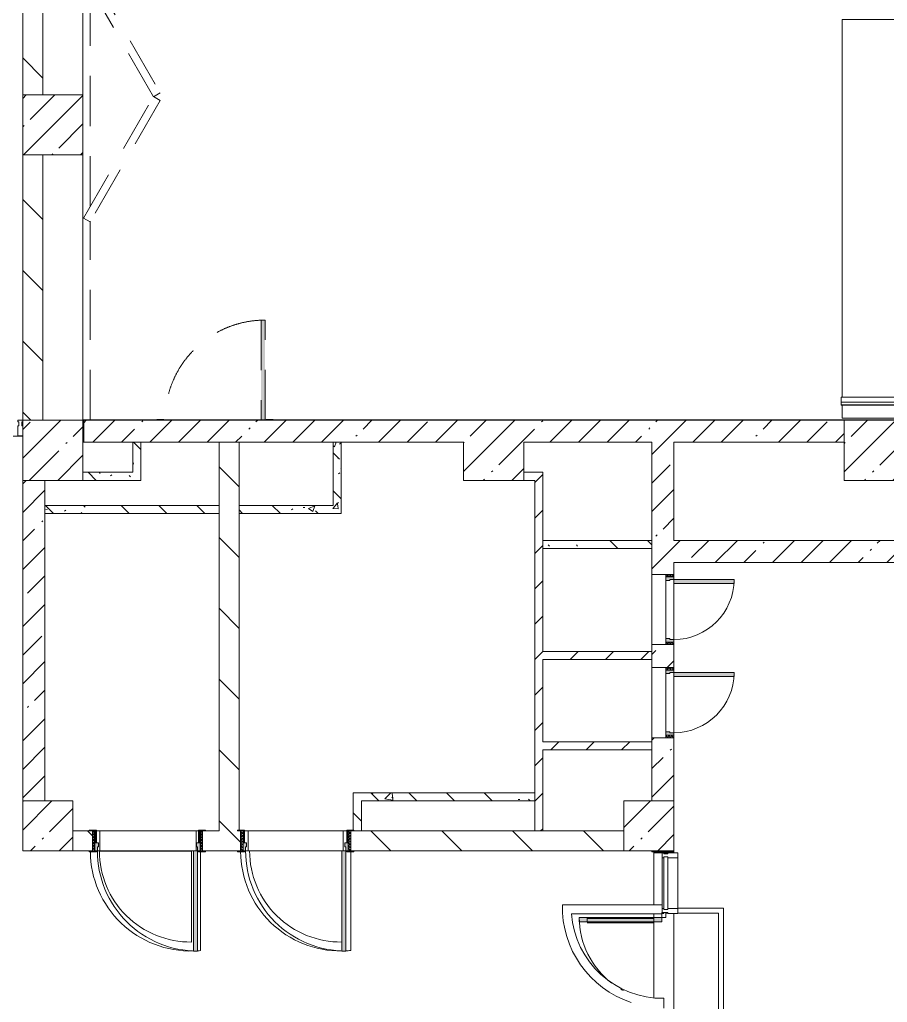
# Model space of a CAD drawing. Header units: millimetres. Extents: x 81094 to 272713, y -8553 to 29000.
# Drawn here: x 159383 to 168043, y 9388 to 19200 of the extents above; entities that cross this region are included whole.
import ezdxf

# ---------------------------------------------------------------- set-up
doc = ezdxf.new("R2010")
doc.units = ezdxf.units.MM
doc.linetypes.add('200_ШТРИХ__ш1_п0_6_', pattern=[800, 500, -300])
for name, color, linetype, lineweight, true_color in [('A-DETL-GENF-2', 7, 'Continuous', 5, 0xe2e2e2), ('A-DETL-GENF-4', 7, 'Continuous', 5, 0xaaaaaa), ('A-DOOR-4', 7, 'Continuous', 5, 0xe2e2e2), ('A-DOOR-5', 7, 'Continuous', 5, 0xaaaaaa), ('A-DOOR-FRAM-2', 7, 'Continuous', 5, 0xe2e2e2), ('A-DOOR-FRAM-4', 7, 'Continuous', 5, 0xaaaaaa), ('A-FLOR-1', 7, 'Continuous', 5, 0xaaaaaa), ('A-WALL-PATT-1', 7, 'Continuous', 5, 0x787878), ('I-WALL-5', 7, 'Continuous', 5, 0x787878)]:
    doc.layers.add(name, color=color, linetype=linetype, lineweight=lineweight, true_color=true_color)
for name, color, linetype, lineweight in [('A-DETL-MBND-1', 7, '200_ШТРИХ__ш1_п0_6_', 9), ('A-GLAZ-CURT-2', 7, 'Continuous', 5), ('A-GLAZ-CWMG-2', 7, 'Continuous', 5), ('A-WALL', 7, 'Continuous', 9), ('A-WALL-5', 7, 'Continuous', 5), ('I-WALL-3', 7, 'Continuous', 5), ('S-COLS-1', 7, 'Continuous', 5), ('S-STRS-3', 7, 'Continuous', 5)]:
    doc.layers.add(name, color=color, linetype=linetype, lineweight=lineweight)
pattern_1 = [(135, (145702.9, 0), (-353.5534, -353.5534), [])]
pattern_2 = [(45, (145702.9, 0), (-285.123, 285.123), []), (45, (145988.04, 0), (-285.123, 285.123), [504.031, -100.806, 16.764, -84.042])]
pattern_3 = [(45, (145702.92, 0), (-176.7767, 176.7767), [])]
pattern_4 = [(135, (145702.9, 0), (-377.171, -377.171), [533.4, -88.9, 17.78, -88.9]), (135, (145702.9, 376.94), (-377.171, -377.171), []), (50, (145702.9, 0), (637.645, -55.787), [66.675, -733.425]), (355, (145702.9, 0), (-123.35, 668.7), [53.34, -586.74]), (100.451, (145756.05, -4.65), (514.299, 612.908), [56.665, -623.315]), (46.184, (145702.9, 177.8), (948.776, -147.15), [100.012, -1100.137]), (96.636, (145782, 165.5), (830.91, 865.997), [84.998, -934.973]), (351.184, (145702.9, 177.8), (830.918, 865.99), [80.01, -880.11]), (21, (145791.8, 133.35), (530.651, -357.928), [66.675, -733.425]), (326, (145791.8, 133.35), (216.308, 644.658), [53.34, -586.74]), (71.451, (145836.04, 103.5), (746.96, 286.724), [56.665, -623.315]), (37.5, (145702.92, 0), (10.8105, 295.9426), [16.764, -562.864, 16.764, -578.866, -588.962]), (37.5, (145702.92, 0), (10.8105, 295.9426), [-1175.258, 16.764, -572.198]), (7.5, (145702.9, 0), (233.869, 350.6318), [16.764, -322.834, 16.764, -549.529, -224.472]), (7.5, (145702.9, 0), (233.869, 350.6318), [-905.891, 16.764, -207.708]), (327.5, (145504.67, 0), (474.5678, -20.0513), [16.764, -205.486, 16.764, -676.656, -920.115]), (327.5, (145504.67, 0), (474.5678, -20.0513), [-915.67, 16.764, -903.351]), (317.5, (145415.77, 0), (518.452, 88.9934), [16.764, -272.161, 16.764, -443.738, -653.415]), (317.5, (145415.77, 0), (518.452, 88.9934), [-749.427, 16.764, -636.651])]

# ---------------------------------------------------------------- blocks, each defined once
blk = doc.blocks.new('BSC_Колонна _Прямоугольная - 600х600-V57-2_7_3_птичка')
at = {"layer": 'S-COLS-1'}
h = blk.add_hatch(dxfattribs=at)
h.set_pattern_fill('FP_78', color=256, style=0, pattern_type=2)
h.set_pattern_definition([(45, (-14010, -14900), (-285.123, 285.123), []), (45, (-13724.88, -14900), (-285.123, 285.123), [504.031, -100.806, 16.764, -84.042])])
h.paths.add_polyline_path([(-300, -300), (300, -300), (300, 300), (-300, 300), (-300, -208.3)])
for p, q in [((300, 300), (-300, 300)), ((-300, 300), (-300, -300)), ((300, -300), (300, 300)), ((-300, -300), (300, -300))]:
    blk.add_line(p, q, dxfattribs=at)
blk = doc.blocks.new('BSC_Колонна _Прямоугольная - 600х600-23295697-2_7_3_птичка')
at = {"layer": 'S-COLS-1'}
h = blk.add_hatch(dxfattribs=at)
h.set_pattern_fill('FP_79', color=256, style=0, pattern_type=2)
h.set_pattern_definition([(45, (-14010, -18150), (-285.123, 285.123), []), (45, (-13724.88, -18150), (-285.123, 285.123), [504.031, -100.806, 16.764, -84.042])])
h.paths.add_polyline_path([(-300, -300), (300, -300), (300, 300), (-300, 300)])
for p, q in [((300, 300), (-300, 300)), ((-300, 300), (-300, -300)), ((300, -300), (300, 300)), ((-300, -300), (300, -300))]:
    blk.add_line(p, q, dxfattribs=at)
blk = doc.blocks.new('110_Дверь_СКБ_1Ст_Внутренняя1 - Д-4 1100x2100h_су мгн-32375332-2_7_3_птичка')
at = {"layer": 'A-DOOR-4'}
h = blk.add_hatch(color=256, dxfattribs=at)
h.paths.add_polyline_path([(512.5, 100), (512.5, 60), (502.5, 60), (502.5, 20), (537.5, 20), (537.5, 100)])
h.paths.add_polyline_path([(-487.5, 100), (-512.5, 100), (-512.5, 20), (-477.5, 20), (-477.5, 60), (-487.5, 60)])
at = {"layer": 'A-DOOR-5'}
h = blk.add_hatch(dxfattribs=at)
h.set_pattern_fill('FP_92', color=256, style=0, pattern_type=2)
h.set_pattern_definition([(135, (1751.41, 164.685), (-14.14214, -14.14214), []), (225, (1751.41, 164.685), (14.14214, -14.14214), [])])
h.paths.add_polyline_path([(562.5, 100), (537.5, 100), (537.5, -100), (562.5, -100)])
at = {"layer": 'A-DOOR-FRAM-2'}
for points in [[(-487.5, 1100), (-487.5, 100), (-447.5, 100), (-447.5, 1100)], [(-567.5, 108), (-567.5, 100), (-497.5, 100), (-497.5, 108)], [(592.5, 108), (522.5, 108), (522.5, 100), (592.5, 100)], [(-497.5, 20), (-512.5, 20), (-512.5, -100), (-497.5, -100)], [(537.5, 20), (522.5, 20), (522.5, -100), (537.5, -100)], [(-567.5, -100), (-567.5, -108), (-497.5, -108), (-497.5, -100)], [(592.5, -100), (522.5, -100), (522.5, -108), (592.5, -108)]]:
    blk.add_hatch(color=256, dxfattribs=at).paths.add_polyline_path(points)
at = {"layer": 'A-DOOR-FRAM-4'}
h = blk.add_hatch(dxfattribs=at)
h.set_pattern_fill('FP_93', color=256, style=0, pattern_type=2)
h.set_pattern_definition([(45, (-371.384, 164.685), (-14.1421, 14.1421), []), (135, (-371.384, 164.685), (-14.1421, -14.1421), [])])
h.paths.add_polyline_path([(-512.5, 100), (-537.5, 100), (-537.5, -100), (-512.5, -100)])
at = {"layer": 'A-DOOR-5'}
for p, q in [((-487.5, 1100), (-487.5, 100)), ((-447.5, 1100), (-487.5, 1100)), ((-447.5, 100), (-447.5, 1100)), ((-487.5, 100), (-447.5, 100))]:
    blk.add_line(p, q, dxfattribs=at)
blk.add_arc((-487.5, 100), 1000, 360, 90, dxfattribs=at)
at = {"layer": 'A-DOOR-FRAM-4'}
for p, q in [((-497.5, 108), (-567.5, 108)), ((-567.5, 108), (-567.5, 100)), ((-567.5, 100), (-497.5, 100)), ((-512.5, 100), (-537.5, 100)), ((-537.5, 100), (-537.5, -100)), ((-487.5, 100), (-512.5, 100)), ((-512.5, 100), (-512.5, 20)), ((-512.5, -100), (-512.5, 100)), ((-497.5, 100), (-512.5, 100)), ((-512.5, 100), (-512.5, 99)), ((-512.5, 99), (-497.5, 99)), ((-497.5, 100), (-497.5, 108)), ((-497.5, 99), (-497.5, 100)), ((-487.5, 60), (-487.5, 100)), ((512.5, 100), (512.5, 60)), ((537.5, 100), (512.5, 100)), ((592.5, 108), (522.5, 108)), ((522.5, 108), (522.5, 100)), ((537.5, 100), (522.5, 100)), ((522.5, 100), (522.5, 99)), ((522.5, 100), (592.5, 100)), ((522.5, 99), (537.5, 99)), ((537.5, 20), (537.5, 100)), ((562.5, 100), (537.5, 100)), ((537.5, 100), (537.5, -100)), ((537.5, 99), (537.5, 100)), ((562.5, -100), (562.5, 100)), ((592.5, 100), (592.5, 108)), ((-512.5, 20), (-477.5, 20)), ((-497.5, 20), (-512.5, 20)), ((-512.5, 20), (-512.5, -100)), ((-497.5, -100), (-497.5, 20)), ((-477.5, 60), (-487.5, 60)), ((-477.5, 20), (-477.5, 60)), ((512.5, 60), (502.5, 60)), ((502.5, 60), (502.5, 20)), ((502.5, 20), (537.5, 20)), ((537.5, 20), (522.5, 20)), ((522.5, 20), (522.5, -100)), ((537.5, -100), (537.5, 20)), ((-497.5, -100), (-567.5, -100)), ((-567.5, -100), (-567.5, -108)), ((-567.5, -108), (-497.5, -108)), ((-537.5, -100), (-512.5, -100)), ((-512.5, -100), (-497.5, -100)), ((-497.5, -108), (-497.5, -100)), ((522.5, -100), (537.5, -100)), ((592.5, -100), (522.5, -100)), ((522.5, -100), (522.5, -108)), ((522.5, -108), (592.5, -108)), ((537.5, -100), (562.5, -100)), ((592.5, -108), (592.5, -100))]:
    blk.add_line(p, q, dxfattribs=at)
blk = doc.blocks.new('110_Дверь_СКБ_1Ст_Внутренняя1 - Д-13 1100x2100h_кладовая-33288301-2_7_3_птичка')
at = {"layer": 'A-DETL-MBND-1'}
for points in [[(512.5, 113.4), (512.5, 1110), (472.5, 1110), (472.5, 113.4)], [(592.5, 113.4), (592.5, 118), (522.5, 113.4)]]:
    blk.add_hatch(color=256, dxfattribs=at).paths.add_polyline_path(points)
for p, q in [((512.5, 1110), (472.5, 1110)), ((472.5, 1110), (472.5, 113.4)), ((512.5, 113.4), (512.5, 1110)), ((-497.5, 118), (-567.5, 118)), ((592.5, 118), (522.5, 118))]:
    blk.add_line(p, q, dxfattribs=at)
blk.add_arc((512.5, 110), 1000, 90, 179.80213, dxfattribs=at)
blk = doc.blocks.new('DOR__перегородка__Прямоугольная - ТП-2_ Вн_ДПГ_9480х4200h_2-23998078-2_7_3_птичка')
at = {"layer": 'A-DETL-MBND-1'}
for p, q in [((3.4, -75), (1987.4, -75)), ((1981.6, -71.7), (2019.1, -6.7)), ((3193.9, -771.8), (1981.6, -71.7)), ((2019.1, -6.7), (3231.5, -706.9)), ((2137.4, -75), (4324.5, -75)), ((3230.4, -706.9), (4442.7, -6.7)), ((4480.3, -71.7), (3267.9, -771.8)), ((4442.7, -6.7), (4480.3, -71.7)), ((4474.5, -75), (4486.7, -75)), ((4480.9, -71.7), (4518.4, -6.7)), ((5693.3, -771.8), (4480.9, -71.7)), ((4518.4, -6.7), (5730.8, -706.9)), ((4636.7, -75), (6823.8, -75)), ((5729.7, -706.9), (6942.1, -6.7)), ((6979.6, -71.7), (5767.3, -771.8)), ((6942.1, -6.7), (6979.6, -71.7)), ((6973.8, -75), (6985, -75)), ((6979.2, -71.7), (7016.7, -6.7)), ((8191.6, -771.8), (6979.2, -71.7)), ((7016.7, -6.7), (8229.1, -706.9)), ((7135, -75), (9323.2, -75)), ((8229.1, -706.9), (9441.4, -6.7)), ((9478.9, -71.7), (8266.6, -771.8)), ((9105.2, -200.9), (9105.2, -75)), ((9180.2, -157.6), (9180.2, -75)), ((9255.2, -114.3), (9255.2, -75)), ((9441.4, -6.7), (9478.9, -71.7)), ((9473.2, -75), (9480, -75)), ((9330.2, -1474.2), (9330.2, -157.6)), ((9405.2, -1474.2), (9405.2, -114.3)), ((9105.2, -1474.2), (9105.2, -287.5)), ((9180.2, -1474.2), (9180.2, -244.2)), ((9255.2, -1474.2), (9255.2, -200.9)), ((9480, -1474.2), (9480, -450)), ((3231.5, -706.9), (3193.9, -771.8)), ((3267.9, -771.8), (3230.4, -706.9)), ((5730.8, -706.9), (5693.3, -771.8)), ((5767.3, -771.8), (5729.7, -706.9)), ((8229.1, -706.9), (8191.6, -771.8)), ((8266.6, -771.8), (8229.1, -706.9)), ((9105.2, -1474.2), (9480, -1474.2))]:
    blk.add_line(p, q, dxfattribs=at)
blk = doc.blocks.new('BSC_Колонна _Прямоугольная - 500х500-V112-2_7_3_птичка')
at = {"layer": 'S-COLS-1'}
h = blk.add_hatch(dxfattribs=at)
h.set_pattern_fill('FP_133', color=256, style=0, pattern_type=2)
h.set_pattern_definition([(45, (-19960, -11150), (-285.123, 285.123), []), (45, (-19674.88, -11150), (-285.123, 285.123), [504.031, -100.806, 16.764, -84.042])])
h.paths.add_polyline_path([(-250, -250), (250, -250), (250, 250), (-250, 250), (-250, 71)])
for p, q in [((250, 250), (-250, 250)), ((-250, 250), (-250, -250)), ((250, -250), (250, 250)), ((-250, -250), (250, -250))]:
    blk.add_line(p, q, dxfattribs=at)
blk = doc.blocks.new('110_Дверь_СКБ_1Ст - д-18 _п_ 700x2100h_Технический шкаф ЭОМ и СС-32102833-2_7_3_птичка')
at = {"layer": 'A-DOOR-4'}
h = blk.add_hatch(color=256, dxfattribs=at)
h.paths.add_polyline_path([(337.5, 110), (312.5, 110), (312.5, 70), (302.5, 70), (302.5, 30), (337.5, 30)])
h.paths.add_polyline_path([(-277.5, 70), (-287.5, 70), (-287.5, 110), (-312.5, 110), (-312.5, 30), (-277.5, 30)])
at = {"layer": 'A-DOOR-5'}
h = blk.add_hatch(dxfattribs=at)
h.set_pattern_fill('FP_147', color=256, style=0, pattern_type=2)
h.set_pattern_definition([(135, (1951.41, 174.685), (-14.14214, -14.14214), []), (225, (1951.41, 174.685), (14.14214, -14.14214), [])])
h.paths.add_polyline_path([(362.5, 110), (337.5, 110), (337.5, 30), (362.5, 30)])
at = {"layer": 'A-DOOR-FRAM-2'}
blk.add_hatch(color=256, dxfattribs=at).paths.add_polyline_path([(-247.5, 710), (-287.5, 710), (-287.5, 110), (-247.5, 110)])
at = {"layer": 'A-DOOR-FRAM-4'}
h = blk.add_hatch(dxfattribs=at)
h.set_pattern_fill('FP_148', color=256, style=0, pattern_type=2)
h.set_pattern_definition([(45, (-171.384, 174.685), (-14.1421, 14.1421), []), (135, (-171.384, 174.685), (-14.1421, -14.1421), [])])
h.paths.add_polyline_path([(-312.5, 110), (-337.5, 110), (-337.5, 30), (-312.5, 30)])
at = {"layer": 'A-DOOR-5'}
for p, q in [((-287.5, 710), (-287.5, 110)), ((-247.5, 710), (-287.5, 710)), ((-247.5, 110), (-247.5, 710)), ((-287.5, 110), (-247.5, 110))]:
    blk.add_line(p, q, dxfattribs=at)
blk.add_arc((-287.5, 110), 600, 360, 90, dxfattribs=at)
at = {"layer": 'A-DOOR-FRAM-4'}
for p, q in [((-312.5, 110), (-337.5, 110)), ((-337.5, 110), (-337.5, 30)), ((-287.5, 110), (-312.5, 110)), ((-312.5, 110), (-312.5, 30)), ((-312.5, 30), (-312.5, 110)), ((-287.5, 70), (-287.5, 110)), ((-247.5, 110), (312.5, 110)), ((312.5, 110), (312.5, 70)), ((337.5, 110), (312.5, 110)), ((337.5, 30), (337.5, 110)), ((362.5, 110), (337.5, 110)), ((337.5, 110), (337.5, 30)), ((362.5, 30), (362.5, 110)), ((-337.5, 30), (-312.5, 30)), ((-312.5, 30), (-277.5, 30)), ((-277.5, 70), (-287.5, 70)), ((-277.5, 30), (-277.5, 70)), ((302.5, 30), (-277.5, 30)), ((312.5, 70), (302.5, 70)), ((302.5, 70), (302.5, 30)), ((302.5, 30), (337.5, 30)), ((337.5, 30), (362.5, 30))]:
    blk.add_line(p, q, dxfattribs=at)
blk = doc.blocks.new('BSC_Колонна _Прямоугольная - 500х500-V140-2_7_3_птичка')
at = {"layer": 'S-COLS-1'}
h = blk.add_hatch(dxfattribs=at)
h.set_pattern_fill('FP_160', color=256, style=0, pattern_type=2)
h.set_pattern_definition([(45, (-13960, -11150), (-285.123, 285.123), []), (45, (-13674.88, -11150), (-285.123, 285.123), [504.031, -100.806, 16.764, -84.042])])
h.paths.add_polyline_path([(-250, -250), (250, -250), (250, 250), (-250, 250), (-250, 71)])
for p, q in [((250, 250), (-250, 250)), ((-250, 250), (-250, -250)), ((250, -250), (250, 250)), ((-250, -250), (250, -250))]:
    blk.add_line(p, q, dxfattribs=at)
blk = doc.blocks.new('BSC_Колонна _Прямоугольная - 600х600-V144-2_7_3_птичка')
at = {"layer": 'S-COLS-1'}
h = blk.add_hatch(dxfattribs=at)
h.set_pattern_fill('FP_163', color=256, style=0, pattern_type=2)
h.set_pattern_definition([(45, (-22210, -14900), (-285.123, 285.123), []), (45, (-21924.88, -14900), (-285.123, 285.123), [504.031, -100.806, 16.764, -84.042])])
h.paths.add_polyline_path([(-300, -300), (300, -300), (300, 300), (-300, 300)])
for p, q in [((300, 300), (-300, 300)), ((-300, 300), (-300, -300)), ((300, -300), (300, 300)), ((-300, -300), (300, -300))]:
    blk.add_line(p, q, dxfattribs=at)
blk = doc.blocks.new('Прямоугольный импост - Импост структурный с накладкой - 160мм-23997896-2_7_3_птичка')
at = {"layer": 'A-GLAZ-CWMG-2'}
for p, q in [((-50, 40), (-50, 140)), ((-50, 140), (-0.3, 140)), ((-40, 40), (-50, 40)), ((-50, -17), (-50, 0)), ((-50, 0), (-40, 0)), ((-40, 0), (-40, 40)), ((-10, 40), (-10, 0)), ((-0.3, 40), (-10, 40)), ((-10, 0), (-0.3, 0)), ((-0.3, -17), (-50, -17))]:
    blk.add_line(p, q, dxfattribs=at)
blk = doc.blocks.new('Системная панель - Стекло - 40мм-32387041-2_7_3_птичка')
at = {"layer": 'A-GLAZ-CURT-2'}
h = blk.add_hatch(dxfattribs=at)
h.set_pattern_fill('FP_192', color=256, style=0, pattern_type=2)
h.set_pattern_definition([(135, (10077.7, -20610), (-1414.21, -1414.21), [1000, -3000]), (135, (10577.7, -21610), (-1414.21, -1414.21), [3000, -1000]), (135, (11077.7, -19610), (-1414.21, -1414.21), [1000, -3000])])
h.paths.add_polyline_path([(262.3, 40), (-262.3, 40), (-262.3, 0), (262.3, 0)])
for p, q in [((262.3, 40), (-262.3, 40)), ((-262.3, 40), (-262.3, 0)), ((-262.3, 0), (262.3, 0)), ((262.3, 0), (262.3, 40))]:
    blk.add_line(p, q, dxfattribs=at)
blk = doc.blocks.new('Прямоугольный импост - Импост структурный с накладкой - 160мм Темный-30755591-2_7_3_птичка')
at = {"layer": 'A-GLAZ-CWMG-2'}
for p, q in [((-25, 0), (-25, 17)), ((-25, 17), (25, 17)), ((-15, 0), (-25, 0)), ((-15, -40), (-15, 0)), ((25, 0), (15, 0)), ((15, 0), (15, -40)), ((25, 17), (25, 0)), ((-25, -140), (-25, -40)), ((-25, -40), (-15, -40)), ((15, -40), (25, -40)), ((25, -40), (25, -140)), ((25, -140), (-25, -140))]:
    blk.add_line(p, q, dxfattribs=at)
blk = doc.blocks.new('Прямоугольный импост - Импост структурный с накладкой - 160мм Темный-30755595-2_7_3_птичка')
at = {"layer": 'A-GLAZ-CWMG-2'}
for p, q in [((0, 17), (-50, 17)), ((-50, 17), (-50, 0)), ((-50, 0), (-40, 0)), ((-40, 0), (-40, -40)), ((-10, -40), (-10, 0)), ((-10, 0), (0, 0)), ((0, 0), (0, 17)), ((-40, -40), (-50, -40)), ((-50, -40), (-50, -140)), ((0, -40), (-10, -40)), ((0, -140), (0, -40)), ((-50, -140), (0, -140))]:
    blk.add_line(p, q, dxfattribs=at)
blk = doc.blocks.new('Дверь_Витражная_остекление_ - ВВ-16 остекление-32390142-2_7_3_птичка')
at = {"layer": 'A-DETL-GENF-2'}
for points in [[(-787.5, -20), (-832.5, -20), (-832.5, -845), (-787.5, -845), (-787.5, -56)], [(849.9, -860), (849.9, -20), (837.5, -20), (837.5, -860)]]:
    blk.add_hatch(color=256, dxfattribs=at).paths.add_polyline_path(points)
at = {"layer": 'A-DETL-GENF-4'}
for p, q in [((-787.5, -20), (-832.5, -20)), ((-832.5, -845), (-832.5, -20)), ((-787.5, -20), (-832.5, -20)), ((-832.5, -20), (-832.5, -845)), ((-787.5, -845), (-787.5, -20)), ((-787.5, -845), (-787.5, -20)), ((837.5, -860), (837.5, -20)), ((837.5, -20), (837.5, -860)), ((-832.5, -100), (-787.5, -100)), ((-822.5, -765), (-822.5, -100)), ((-778.5, -765), (-778.5, -100)), ((828.5, -780), (828.5, -100)), ((849.9, -100), (837.5, -100)), ((-832.5, -765), (-787.5, -765)), ((849.9, -780), (837.5, -780)), ((-832.5, -845), (-787.5, -845)), ((-832.5, -845), (-787.5, -845)), ((849.9, -860), (837.5, -860)), ((837.5, -860), (849.9, -860))]:
    blk.add_line(p, q, dxfattribs=at)
at = {"layer": 'A-DOOR-5'}
for p, q in [((-882.5, 20), (-832.5, 20)), ((-882.5, -20), (-882.5, 20)), ((-832.5, 20), (-832.5, -20)), ((832.5, 20), (882.5, 20)), ((832.5, -20), (832.5, 20)), ((882.5, 20), (882.5, -20)), ((-832.5, -20), (-882.5, -20)), ((-832.5, -845), (-832.5, -20)), ((832.5, -860), (832.5, -20)), ((882.5, -20), (832.5, -20))]:
    blk.add_line(p, q, dxfattribs=at)
for centre, radius, start, end in [((-832.5, -20), 825, 329.80944, 332.20433), ((-832.5, -20), 825, 270, 322.60785), ((832.5, -20), 840, 230.33856, 232.99265), ((832.5, -20), 840, 234.0758, 270)]:
    blk.add_arc(centre, radius, start, end, dxfattribs=at)
blk = doc.blocks.new('Прямоугольный импост - Импост структурный с накладкой - 160мм Темный-32387142-2_7_3_птичка')
at = {"layer": 'A-GLAZ-CWMG-2'}
for p, q in [((20093, 10325.4), (20093, 10830)), ((20250, 10325.4), (20250, 10830))]:
    blk.add_line(p, q, dxfattribs=at)
blk = doc.blocks.new('Перекрытия 2 - Перекрытия 4-32990152-2_7_3_птичка')
at = {"layer": 'S-STRS-3'}
for p, q in [((21910, 19180), (22510, 19180)), ((21910, 19180), (21910, 15410.8)), ((21910, 15330), (21910, 15200)), ((22810, 15200), (21910, 15200))]:
    blk.add_line(p, q, dxfattribs=at)
blk = doc.blocks.new('Стены наклон_ амфитеатр - Стены наклон_ амфитеатр-32992696-2_7_3_птичка')
at = {"layer": 'A-WALL-PATT-1'}
h = blk.add_hatch(dxfattribs=at)
h.set_pattern_fill('FP_195', color=256, style=0, pattern_type=2)
h.set_pattern_definition([(0, (26444.5, 15393.4), (0, 246.1), []), (90, (26444.5, 15393.4), (-1300, 8e-14), [])])
h.paths.add_polyline_path([(31010, 15353.9), (31010, 15380.7), (21879, 15380.7), (21879, 15353.9), (30993.5, 15353.9)])
at = {"layer": 'A-WALL-5'}
for p, q in [((31041, 15430.8), (21879, 15430.8)), ((21879, 15430.8), (21879, 15380.7)), ((21879, 15380.7), (31010, 15380.7)), ((21879, 15353.9), (21879, 15380.7)), ((21879, 15350), (21879, 15353.9)), ((31010, 15353.9), (21879, 15353.9)), ((31010, 15350), (21879, 15350))]:
    blk.add_line(p, q, dxfattribs=at)

msp = doc.modelspace()

# ---------------------------------------------------------------- hatches: boundary and pattern name
at = {"layer": 'I-WALL-3'}
h = msp.add_hatch(dxfattribs=at)
h.set_pattern_fill('FP_88', color=256, style=0, pattern_type=2)
h.set_pattern_definition(pattern_1)
h.paths.add_polyline_path([(159413.2, 15200), (159613.2, 15200), (159613.2, 17850), (159413.2, 17850), (159413.2, 15848.6)])
h.paths.add_polyline_path([(159413.2, 18450), (159613.2, 18450), (159613.2, 21600), (159413.2, 21600), (159413.2, 20476.2)])
h.paths.add_polyline_path([(159413.2, 22200), (159613.2, 22200), (159613.2, 26300), (159413.2, 26300), (159413.2, 25103.8)])
h = msp.add_hatch(dxfattribs=at)
h.set_pattern_fill('FP_85', color=256, style=0, pattern_type=2)
h.set_pattern_definition(pattern_2)
h.paths.add_polyline_path([(176312.9, 14980), (176492.9, 14980), (176492.9, 15200), (176312.9, 15196.3)])
h.paths.add_polyline_path([(172385.3, 14980), (175712.9, 14980), (175712.9, 15200), (172112.9, 15200), (172112.9, 14980)])
h.paths.add_polyline_path([(161572.9, 14980), (163813.2, 14980), (163813.2, 15200), (160022.9, 15200), (160022.9, 14980), (161372.9, 14980)])
h.paths.add_polyline_path([(171512.9, 14980), (171512.9, 15200), (168212.9, 15200), (168212.9, 14980), (168675.2, 14980)])
h.paths.add_polyline_path([(164413.2, 14980), (167612.9, 14980), (167612.9, 15200), (164413.2, 15200)])
h = msp.add_hatch(dxfattribs=at)
h.set_pattern_fill('FP_88', color=256, style=0, pattern_type=2)
h.set_pattern_definition(pattern_1)
h.paths.add_polyline_path([(161372.9, 11100), (161557.9, 11100), (161557.9, 11108), (161572.9, 11108), (161572.9, 14980), (161372.9, 14980), (161372.9, 11221)])
h = msp.add_hatch(dxfattribs=at)
h.set_pattern_fill('FP_85', color=256, style=0, pattern_type=2)
h.set_pattern_definition(pattern_2)
h.paths.add_polyline_path([(165692.9, 10890), (165912.9, 10890), (165912.9, 10900), (165692.9, 10900)])
h.paths.add_polyline_path([(165832.9, 11400), (165912.9, 11400), (165912.9, 12030), (165692.9, 12030), (165692.9, 11400), (165804, 11400)])
h.paths.add_polyline_path([(165832.9, 12730), (165912.9, 12730), (165912.9, 12960), (165692.9, 12960), (165692.9, 12730)])
h.paths.add_polyline_path([(165832.9, 13660), (165912.9, 13660), (165912.9, 14980), (165692.9, 14980), (165692.9, 13660)])
h = msp.add_hatch(dxfattribs=at)
h.set_pattern_fill('FP_89', color=256, style=0, pattern_type=2)
h.set_pattern_definition(pattern_3)
h.paths.add_polyline_path([(164522.9, 14600), (164602.9, 14600), (164602.9, 14680), (164413.2, 14680), (164413.2, 14600)])
h = msp.add_hatch(dxfattribs=at)
h.set_pattern_fill('FP_85', color=256, style=0, pattern_type=2)
h.set_pattern_definition(pattern_2)
h.paths.add_polyline_path([(159632.9, 11400), (159632.9, 14600), (159412.9, 14600), (159413.1, 11400)])
h = msp.add_hatch(dxfattribs=at)
h.set_pattern_fill('FP_89', color=256, style=0, pattern_type=2)
h.set_pattern_definition(pattern_3)
h.paths.add_polyline_path([(164602.9, 11100), (164602.9, 14600), (164522.9, 14600), (164522.9, 11100)])
h = msp.add_hatch(dxfattribs=at)
h.set_pattern_fill('FP_85', color=256, style=0, pattern_type=2)
h.set_pattern_definition(pattern_2)
h.paths.add_polyline_path([(176095.4, 13780), (176492.9, 13780), (176492.9, 14000), (165912.9, 14000), (165912.9, 13780), (172385.3, 13780)])
h = msp.add_hatch(dxfattribs=at)
h.set_pattern_fill('FP_89', color=256, style=0, pattern_type=2)
h.set_pattern_definition(pattern_3)
h.paths.add_polyline_path([(165692.9, 12810), (165692.9, 12890), (164602.9, 12890), (164602.9, 12810), (164965.1, 12810)])
h = msp.add_hatch(dxfattribs=at)
h.set_pattern_fill('FP_89', color=256, style=0, pattern_type=2)
h.set_pattern_definition(pattern_3)
h.paths.add_polyline_path([(165692.9, 11910), (165692.9, 11990), (164602.9, 11990), (164602.9, 11910), (164965.1, 11910)])
h = msp.add_hatch(dxfattribs=at)
h.set_pattern_fill('FP_88', color=256, style=0, pattern_type=2)
h.set_pattern_definition(pattern_1)
h.paths.add_polyline_path([(165412.9, 10900), (165412.9, 11100), (162687.9, 11100), (162687.9, 10900), (164965.1, 10900)])
h.paths.add_polyline_path([(160107.9, 10900), (160107.9, 11100), (159912.9, 11100), (159912.9, 10900), (160077.9, 10900)])
h.paths.add_polyline_path([(161237.9, 10900), (161587.9, 10900), (161587.9, 11100), (161207.9, 11100), (161207.9, 10900)])
at = {"layer": 'I-WALL-5'}
h = msp.add_hatch(dxfattribs=at)
h.set_pattern_fill('FP_98', color=256, style=0, pattern_type=2)
h.set_pattern_definition(pattern_4)
h.paths.add_polyline_path([(160592.9, 14680), (160592.9, 14980), (160512.9, 14980), (160512.9, 14680)])
h = msp.add_hatch(dxfattribs=at)
h.set_pattern_fill('FP_98', color=256, style=0, pattern_type=2)
h.set_pattern_definition(pattern_4)
h.paths.add_polyline_path([(162592.9, 14350), (162592.9, 14980), (162512.9, 14980), (162512.9, 14350)])
h = msp.add_hatch(dxfattribs=at)
h.set_pattern_fill('FP_98', color=256, style=0, pattern_type=2)
h.set_pattern_definition(pattern_4)
h.paths.add_polyline_path([(160012.9, 14600), (160592.9, 14600), (160592.9, 14680), (160012.9, 14680)])
h = msp.add_hatch(dxfattribs=at)
h.set_pattern_fill('FP_98', color=256, style=0, pattern_type=2)
h.set_pattern_definition(pattern_4)
h.paths.add_polyline_path([(161372.9, 14270), (161372.9, 14350), (159632.9, 14350), (159632.9, 14270), (161255.1, 14270)])
h = msp.add_hatch(dxfattribs=at)
h.set_pattern_fill('FP_98', color=256, style=0, pattern_type=2)
h.set_pattern_definition(pattern_4)
h.paths.add_polyline_path([(161572.9, 14270), (162592.9, 14270), (162592.9, 14350), (161572.9, 14350)])
h = msp.add_hatch(dxfattribs=at)
h.set_pattern_fill('FP_98', color=256, style=0, pattern_type=2)
h.set_pattern_definition(pattern_4)
h.paths.add_polyline_path([(165692.9, 13920), (165692.9, 14000), (164602.9, 14000), (164602.9, 13920), (164965.1, 13920)])
h = msp.add_hatch(dxfattribs=at)
h.set_pattern_fill('FP_98', color=256, style=0, pattern_type=2)
h.set_pattern_definition(pattern_4)
h.paths.add_polyline_path([(162717.9, 11100), (162792.9, 11100), (162792.9, 11480), (162712.9, 11480), (162717.9, 11108)])
h = msp.add_hatch(dxfattribs=at)
h.set_pattern_fill('FP_98', color=256, style=0, pattern_type=2)
h.set_pattern_definition(pattern_4)
h.paths.add_polyline_path([(164522.9, 11400), (164522.9, 11480), (162792.9, 11480), (162792.9, 11400)])
at = {"layer": 'S-COLS-1'}
h = msp.add_hatch(dxfattribs=at)
h.set_pattern_fill('FP_85', color=256, style=0, pattern_type=2)
h.set_pattern_definition(pattern_2)
h.paths.add_polyline_path([(163813.2, 14600), (164413.2, 14600), (164413.2, 15200), (163813.2, 15200), (163813.2, 14980)])

# ---------------------------------------------------------------- linework, layer by layer
at = {"layer": 'A-FLOR-1'}
for p, q in [((160013.2, 15200), (160013.2, 24680)), ((176312.9, 15203.4), (160013, 15203.4)), ((159412.9, 15040), (152472.9, 15040)), ((160022.9, 14980), (160012.9, 14980)), ((160147.9, 11100), (160182.9, 11100)), ((160182.9, 11100), (160182.9, 10897.8)), ((161142.9, 10900), (161142.9, 11100)), ((161142.9, 11100), (161167.9, 11100)), ((161627.9, 11100), (161662.9, 11100)), ((161662.9, 11100), (161662.9, 10900)), ((162612.9, 10900), (162612.9, 11100)), ((162612.9, 11100), (162647.9, 11100)), ((160177.9, 10899), (160147.9, 10899)), ((160182.9, 10897.8), (161097.9, 10897.8)), ((161117.9, 10900), (161097.9, 10900)), ((161097.9, 10900), (161097.9, 9990.1)), ((161187.9, 9905), (161187.9, 10892)), ((161677.9, 10899), (161627.9, 10899)), ((161662.9, 10900), (162597.9, 10900)), ((162687.9, 9905), (162687.9, 10892)), ((165795.9, 10363), (164799.2, 10363)), ((166407.9, 10328.9), (165952.9, 10328.9)), ((166407.9, 8497.4), (166407.9, 10328.9)), ((164891.2, 10273), (165792.9, 10273)), ((165832.9, 10278.9), (165852.9, 10278.9)), ((165952.9, 10278.9), (166357.9, 10278.9)), ((166357.9, 10278.9), (166357.9, 8547.4)), ((165812.9, 9329.4), (165812.9, 9428.1))]:
    msp.add_line(p, q, dxfattribs=at)
for centre, radius, start, end in [((161087.9, 10900), 1000, 180.45922, 271.72242), ((161087.9, 10900), 910, 180.06296, 270.62964), ((162587.9, 10900), 1000, 180.45922, 270.57477), ((162587.9, 10900), 910, 180.06296, 270.62964), ((165798.9, 10338), 1000, 178.56746, 251.86052), ((165798.9, 10338), 910, 184.09604, 270.88287), ((161087.9, 10900), 1000, 274.01771, 275.73917), ((162587.9, 10900), 1000, 272.87006, 275.73917)]:
    msp.add_arc(centre, radius, start, end, dxfattribs=at)
at = {"layer": 'A-WALL'}
for p, q in [((160592.9, 14980), (160512.9, 14980)), ((161572.9, 14980), (161372.9, 14980)), ((162592.9, 14980), (162512.9, 14980)), ((159632.9, 14350), (159632.9, 14270)), ((161372.9, 14270), (161372.9, 14350)), ((161572.9, 14350), (161572.9, 14270)), ((164602.9, 14000), (164602.9, 13920)), ((165692.9, 13920), (165692.9, 14000)), ((165692.9, 12810), (165692.9, 12890)), ((165692.9, 11910), (165692.9, 11990)), ((164522.9, 11400), (164522.9, 11480)), ((162717.9, 11100), (162792.9, 11100)), ((164522.9, 11100), (164602.9, 11100)), ((165912.9, 10890), (165912.9, 10900))]:
    msp.add_line(p, q, dxfattribs=at)
at = {"layer": 'I-WALL-3'}
for p, q in [((159413.2, 21600), (159413.2, 18450)), ((159613.2, 18450), (159613.2, 21600)), ((159413.2, 17850), (159413.2, 15200)), ((159613.2, 15200), (159613.2, 17850)), ((163813.2, 15200), (160022.9, 15200)), ((160022.9, 15200), (160022.9, 14980)), ((167612.9, 15200), (164413.2, 15200)), ((160022.9, 14980), (160512.9, 14980)), ((160512.9, 14980), (160512.9, 14680)), ((160592.9, 14980), (161372.9, 14980)), ((160592.9, 14600), (160592.9, 14980)), ((161372.9, 14980), (161372.9, 14350)), ((161572.9, 14350), (161572.9, 14980)), ((161572.9, 14980), (162512.9, 14980)), ((162512.9, 14980), (162512.9, 14350)), ((162592.9, 14980), (163813.2, 14980)), ((162592.9, 14270), (162592.9, 14980)), ((164413.2, 14980), (165692.9, 14980)), ((165692.9, 14980), (165692.9, 14000)), ((165912.9, 14980), (167612.9, 14980)), ((165912.9, 14000), (165912.9, 14980)), ((160512.9, 14680), (160012.9, 14680)), ((164602.9, 14680), (164413.2, 14680)), ((164413.2, 14680), (164413.2, 14600)), ((164602.9, 14000), (164602.9, 14680)), ((159412.9, 14600), (159412.9, 11400)), ((159632.9, 14350), (159632.9, 14600)), ((160012.9, 14600), (160592.9, 14600)), ((164413.2, 14600), (164522.9, 14600)), ((164522.9, 14600), (164522.9, 11480)), ((161372.9, 14350), (159632.9, 14350)), ((162512.9, 14350), (161572.9, 14350)), ((159632.9, 11400), (159632.9, 14270)), ((159632.9, 14270), (161372.9, 14270)), ((161372.9, 14270), (161372.9, 11100)), ((161572.9, 11108), (161572.9, 14270)), ((161572.9, 14270), (162592.9, 14270)), ((165692.9, 14000), (164602.9, 14000)), ((176492.9, 14000), (165912.9, 14000)), ((164602.9, 12890), (164602.9, 13920)), ((164602.9, 13920), (165692.9, 13920)), ((165692.9, 12890), (165692.9, 13920)), ((165912.9, 13660), (165912.9, 13780)), ((165912.9, 13780), (177002.9, 13780)), ((165692.9, 13660), (165832.9, 13660)), ((165832.9, 12960), (165692.9, 12960)), ((165912.9, 12730), (165912.9, 12960)), ((165692.9, 12890), (164602.9, 12890)), ((164602.9, 11990), (164602.9, 12810)), ((164602.9, 12810), (165692.9, 12810)), ((165692.9, 11990), (165692.9, 12810)), ((165692.9, 12730), (165832.9, 12730)), ((165692.9, 11990), (164602.9, 11990)), ((165832.9, 12030), (165692.9, 12030)), ((165912.9, 11400), (165912.9, 12030)), ((164602.9, 11100), (164602.9, 11910)), ((164602.9, 11910), (165692.9, 11910)), ((165692.9, 11910), (165692.9, 11400)), ((162712.9, 11480), (162712.9, 11108)), ((164522.9, 11480), (162712.9, 11480)), ((162792.9, 11100), (162792.9, 11400)), ((162792.9, 11400), (164522.9, 11400)), ((164522.9, 11400), (164522.9, 11100)), ((160077.9, 11100), (159912.9, 11100)), ((160147.9, 11100), (161167.9, 11100)), ((161372.9, 11100), (161237.9, 11100)), ((161662.9, 11100), (162612.9, 11100)), ((164522.9, 11100), (162792.9, 11100)), ((165412.9, 11100), (164602.9, 11100)), ((159912.9, 10900), (160077.9, 10900)), ((161097.9, 10900), (160157.9, 10900)), ((161237.9, 10900), (161557.9, 10900)), ((161662.9, 10900), (161637.9, 10900)), ((162717.9, 10900), (165412.9, 10900)), ((165692.9, 10900), (165692.9, 10890)), ((165712.9, 10363), (165712.9, 10900)), ((165692.9, 10890), (165912.9, 10890)), ((165712.9, 10880), (165912.9, 10880)), ((165912.9, 10880), (165912.9, 10890)), ((165712.9, 9432.4), (165712.9, 10273)), ((165912.9, 10275.4), (165912.9, 8547.4))]:
    msp.add_line(p, q, dxfattribs=at)
at = {"layer": 'S-COLS-1'}
for p, q in [((164413.2, 15200), (163813.2, 15200)), ((163813.2, 14980), (163813.2, 14600)), ((164413.2, 14600), (164413.2, 14980)), ((163813.2, 14600), (164413.2, 14600))]:
    msp.add_line(p, q, dxfattribs=at)

# ---------------------------------------------------------------- block references
at = {"layer": 'A-DETL-MBND-1', "rotation": 90.00000000000044}
msp.add_blockref('DOR__перегородка__Прямоугольная - ТП-2_ Вн_ДПГ_9480х4200h_2-23998078-2_7_3_птичка', (160012.9, 15200), dxfattribs=at)
at = {"layer": 'A-DETL-MBND-1'}
msp.add_blockref('110_Дверь_СКБ_1Ст_Внутренняя1 - Д-13 1100x2100h_кладовая-33288301-2_7_3_птичка', (161320.4, 15090), dxfattribs=at)
at = {"layer": 'A-DOOR-5'}
for name, p, rotation in [('110_Дверь_СКБ_1Ст - д-18 _п_ 700x2100h_Технический шкаф ЭОМ и СС-32102833-2_7_3_птичка', (165802.9, 13322.5), 269.9999999999999), ('110_Дверь_СКБ_1Ст - д-18 _п_ 700x2100h_Технический шкаф ЭОМ и СС-32102833-2_7_3_птичка', (165802.9, 12392.5), 269.9999999999999), ('110_Дверь_СКБ_1Ст_Внутренняя1 - Д-4 1100x2100h_су мгн-32375332-2_7_3_птичка', (160670.4, 11000), 180), ('110_Дверь_СКБ_1Ст_Внутренняя1 - Д-4 1100x2100h_су мгн-32375332-2_7_3_птичка', (162150.4, 11000), 180), ('Дверь_Витражная_остекление_ - ВВ-16 остекление-32390142-2_7_3_птичка', (165812.9, 9402.9), 269.9999999999998)]:
    msp.add_blockref(name, p, dxfattribs=dict(at, rotation=rotation))
at = {"layer": 'A-GLAZ-CURT-2', "rotation": 269.9999999999997}
msp.add_blockref('Системная панель - Стекло - 40мм-32387041-2_7_3_птичка', (165812.9, 10577.7), dxfattribs=at)
at = {"layer": 'A-GLAZ-CWMG-2', "extrusion": (0, 0, -1)}
for name, p, rotation in [('Прямоугольный импост - Импост структурный с накладкой - 160мм-23997896-2_7_3_птичка', (-159413.2, 15183), 180), ('Прямоугольный импост - Импост структурный с накладкой - 160мм Темный-30755591-2_7_3_птичка', (-165812.9, 10300.4), 270.0000000000002)]:
    msp.add_blockref(name, p, dxfattribs=dict(at, rotation=rotation))
at = {"layer": 'A-GLAZ-CWMG-2', "rotation": 89.99999999999977}
msp.add_blockref('Прямоугольный импост - Импост структурный с накладкой - 160мм Темный-30755595-2_7_3_птичка', (165812.9, 10880), dxfattribs=at)
at = {"layer": 'A-GLAZ-CWMG-2'}
msp.add_blockref('Прямоугольный импост - Импост структурный с накладкой - 160мм Темный-32387142-2_7_3_птичка', (145702.9, 0), dxfattribs=at)
at = {"layer": 'A-WALL-5'}
msp.add_blockref('Стены наклон_ амфитеатр - Стены наклон_ амфитеатр-32992696-2_7_3_птичка', (145702.9, 0), dxfattribs=at)
at = {"layer": 'S-COLS-1'}
for name, p in [('BSC_Колонна _Прямоугольная - 600х600-23295697-2_7_3_птичка', (159712.9, 18150)), ('BSC_Колонна _Прямоугольная - 600х600-V57-2_7_3_птичка', (159712.9, 14900)), ('BSC_Колонна _Прямоугольная - 600х600-V144-2_7_3_птичка', (167912.9, 14900)), ('BSC_Колонна _Прямоугольная - 500х500-V140-2_7_3_птичка', (159662.9, 11150)), ('BSC_Колонна _Прямоугольная - 500х500-V112-2_7_3_птичка', (165662.9, 11150))]:
    msp.add_blockref(name, p, dxfattribs=at)
at = {"layer": 'S-STRS-3'}
msp.add_blockref('Перекрытия 2 - Перекрытия 4-32990152-2_7_3_птичка', (145682.9, 20), dxfattribs=at)

doc.saveas('drawing.dxf')
